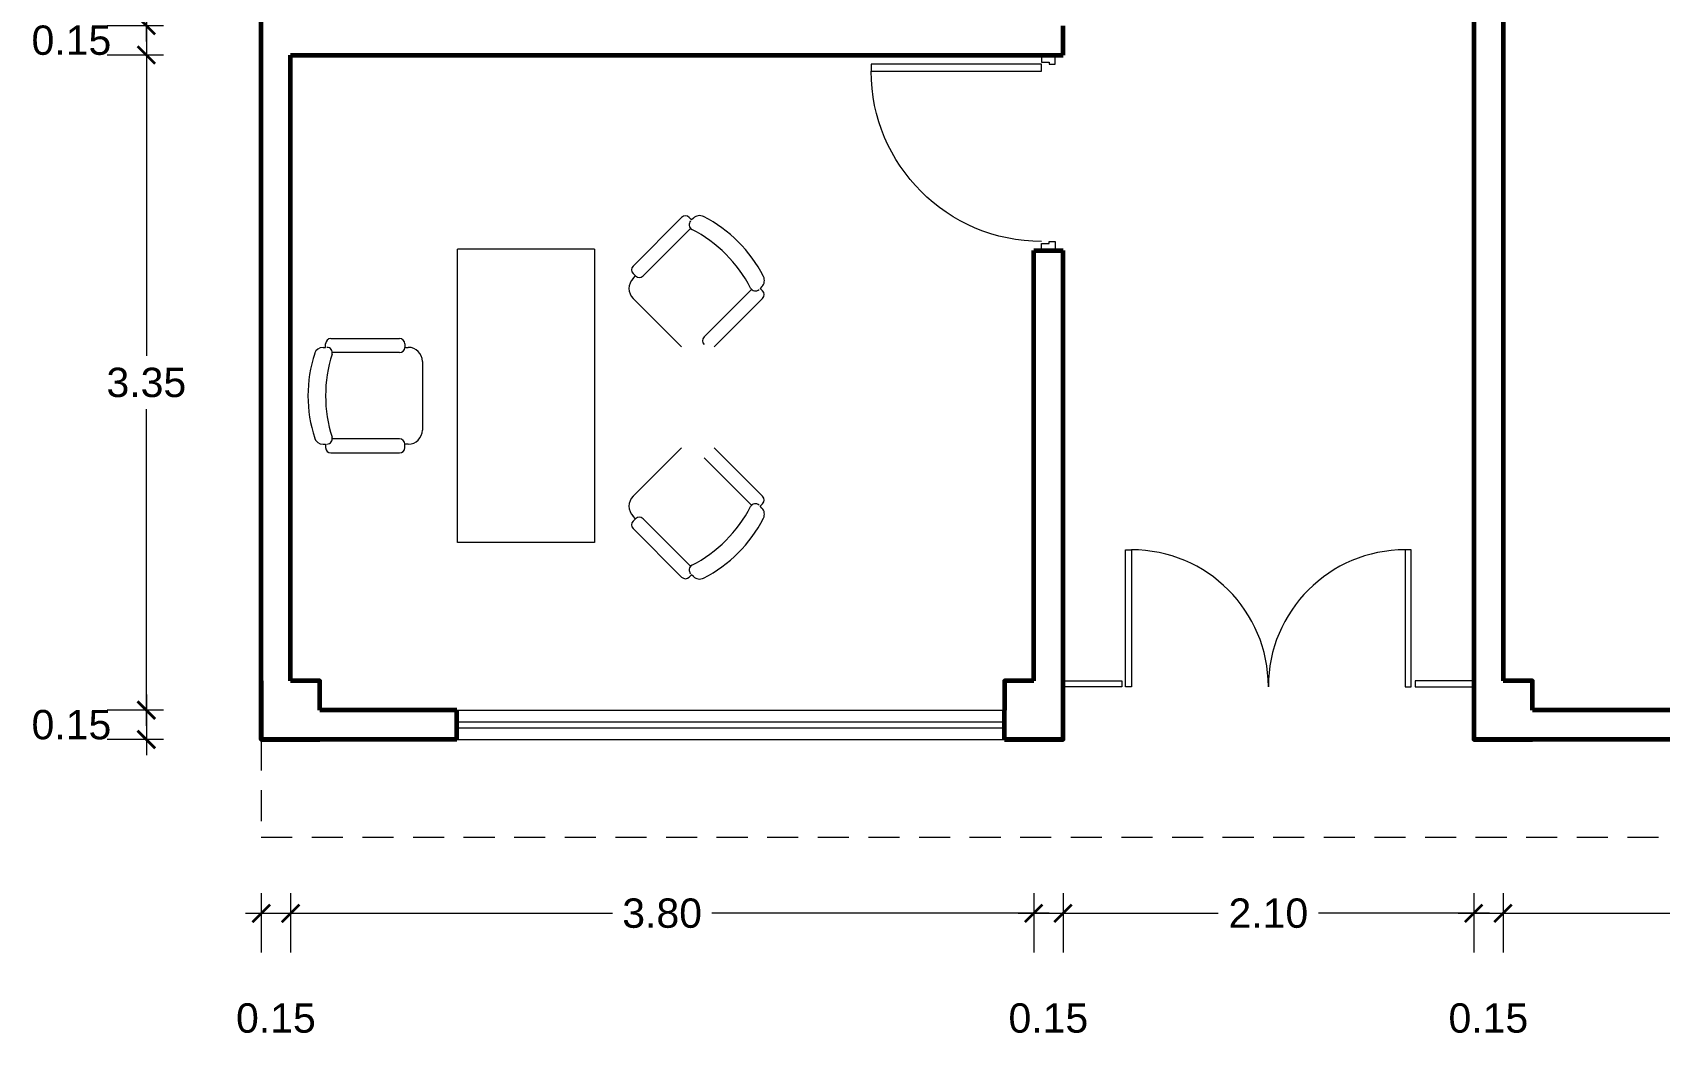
# Model space of a CAD drawing. Header units: millimetres. Extents: x 200.3 to 216.6, y 212.7 to 240.3.
# Drawn here: x 200.32 to 208.64, y 212.68 to 217.82 of the extents above; entities that cross this region are included whole.
import ezdxf

# ---------------------------------------------------------------- set-up
doc = ezdxf.new("R2010")
doc.units = ezdxf.units.MM
doc.header["$LTSCALE"] = 0.05
doc.linetypes.add('HIDDEN2', pattern=[4.7625, 3.175, -1.5875])
for name, color, linetype, lineweight in [('doors', 42, 'Continuous', 20), ('stairs', 52, 'Continuous', 20), ('walls', 1, 'Continuous', 60)]:
    doc.layers.add(name, color=color, linetype=linetype, lineweight=lineweight)
doc.layers.add('texts', color=3, linetype='Continuous')
doc.styles.add('Cota 1 en 50', font='arial.ttf', dxfattribs={"height": 0.15})
doc.dimstyles.new('Cota 1 en 50', dxfattribs={"dimtxt": 0.15, "dimasz": 0.09, "dimexe": 0.2, "dimexo": 0.5, "dimgap": 0.06, "dimtad": 0, "dimtih": 1, "dimtoh": 1, "dimzin": 1, "dimdsep": 46, "dimtxsty": 'Cota 1 en 50', "dimblk": 'ARCHTICK', "dimcen": 2.5, "dimdle": 0.08, "dimclrd": 254, "dimclre": 254, "dimclrt": 3, "dimaunit": 1, "dimazin": 0, "dimtfac": 1, "dimtmove": 2, "dimatfit": 2, "dimldrblk": 'DOTSMALL', "dimfxl": 0, "dimtolj": 1, "dimlwd": 20, "dimlwe": 20, "dimarcsym": 0})

# ---------------------------------------------------------------- blocks, each defined once
blk = doc.blocks.new('P-1.00')
at = {"layer": 'doors'}
blk.add_lwpolyline([(270.4181, 163.1378), (270.4181, 164.0088), (270.4531, 164.0088), (270.4531, 163.1378)], close=True, dxfattribs=at)
for points in [[(270.3711, 163.1378), (270.4081, 163.1378), (270.4081, 163.0978), (270.4181, 163.0978), (270.4181, 163.0678), (270.3711, 163.0678)], [(271.3711, 163.1378), (271.3341, 163.1378), (271.3341, 163.0978), (271.3241, 163.0978), (271.3241, 163.0678), (271.3711, 163.0678)]]:
    blk.add_lwpolyline(points, dxfattribs=at)
blk.add_arc((270.4531, 163.1378), 0.871, 0, 90, dxfattribs=at)
blk = doc.blocks.new('_ArchTick')
at = {"color": 0, "linetype": 'ByBlock', "const_width": 0.15}
blk.add_lwpolyline([(-0.5, -0.5), (0.5, 0.5)], dxfattribs=at)
blk = doc.blocks.new('*D12')
at = {"layer": 'Defpoints', "color": 0}
for p in [(201.4881, 213.9167), (201.6381, 213.9167), (201.6381, 213.3142)]:
    blk.add_point(p, dxfattribs=at)
at = {"layer": 'texts', "color": 254, "lineweight": 20}
for p, q in [((201.4881, 213.4167), (201.4881, 213.1142)), ((201.6381, 213.4167), (201.6381, 213.1142)), ((201.4081, 213.3142), (201.7181, 213.3142))]:
    blk.add_line(p, q, dxfattribs=at)
at = {"layer": 'texts', "color": 254, "lineweight": 20, "xscale": 0.09, "yscale": 0.09, "zscale": 0.09, "rotation": 180}
blk.add_blockref('_ArchTick', (201.4881, 213.3142), dxfattribs=at)
at = {"layer": 'texts', "color": 254, "lineweight": 20, "xscale": 0.09, "yscale": 0.09, "zscale": 0.09}
blk.add_blockref('_ArchTick', (201.6381, 213.3142), dxfattribs=at)
at = {"layer": 'texts', "color": 3, "insert": (201.5631, 212.7779), "char_height": 0.15, "attachment_point": 5, "style": 'Cota 1 en 50'}
blk.add_mtext('\\A1;0.15', dxfattribs=at)
blk = doc.blocks.new('_DotSmall')
at = {"layer": 'stairs', "color": 0, "const_width": 0.5}
blk.add_lwpolyline([(-0.0625, 0, 1), (0.0625, 0, 1)], format="xyb", close=True, dxfattribs=at)
blk = doc.blocks.new('*D13')
at = {"layer": 'Defpoints', "color": 0}
for p in [(201.6381, 213.9167), (205.4381, 213.9167), (205.4381, 213.3142)]:
    blk.add_point(p, dxfattribs=at)
at = {"layer": 'texts', "color": 254, "lineweight": 20}
for p, q in [((201.6381, 213.4167), (201.6381, 213.1142)), ((205.4381, 213.4167), (205.4381, 213.1142)), ((201.5581, 213.3142), (203.2836, 213.3142)), ((205.5181, 213.3142), (203.7926, 213.3142))]:
    blk.add_line(p, q, dxfattribs=at)
at = {"layer": 'texts', "color": 254, "lineweight": 20, "xscale": 0.09, "yscale": 0.09, "zscale": 0.09, "rotation": 180}
blk.add_blockref('_ArchTick', (201.6381, 213.3142), dxfattribs=at)
at = {"layer": 'texts', "color": 254, "lineweight": 20, "xscale": 0.09, "yscale": 0.09, "zscale": 0.09}
blk.add_blockref('_ArchTick', (205.4381, 213.3142), dxfattribs=at)
at = {"layer": 'texts', "color": 3, "insert": (203.5381, 213.3142), "char_height": 0.15, "attachment_point": 5, "style": 'Cota 1 en 50'}
blk.add_mtext('\\A1;3.80', dxfattribs=at)
blk = doc.blocks.new('*D14')
at = {"layer": 'Defpoints', "color": 0}
for p in [(205.4381, 213.9167), (205.5881, 213.9167), (205.5881, 213.3142)]:
    blk.add_point(p, dxfattribs=at)
at = {"layer": 'texts', "color": 254, "lineweight": 20}
for p, q in [((205.4381, 213.4167), (205.4381, 213.1142)), ((205.5881, 213.4167), (205.5881, 213.1142)), ((205.3581, 213.3142), (205.6681, 213.3142))]:
    blk.add_line(p, q, dxfattribs=at)
at = {"layer": 'texts', "color": 254, "lineweight": 20, "xscale": 0.09, "yscale": 0.09, "zscale": 0.09, "rotation": 180}
blk.add_blockref('_ArchTick', (205.4381, 213.3142), dxfattribs=at)
at = {"layer": 'texts', "color": 254, "lineweight": 20, "xscale": 0.09, "yscale": 0.09, "zscale": 0.09}
blk.add_blockref('_ArchTick', (205.5881, 213.3142), dxfattribs=at)
at = {"layer": 'texts', "color": 3, "insert": (205.5131, 212.7779), "char_height": 0.15, "attachment_point": 5, "style": 'Cota 1 en 50'}
blk.add_mtext('\\A1;0.15', dxfattribs=at)
blk = doc.blocks.new('*D15')
at = {"layer": 'Defpoints', "color": 0}
for p in [(205.5881, 213.9167), (207.6881, 213.9167), (207.6881, 213.3142)]:
    blk.add_point(p, dxfattribs=at)
at = {"layer": 'texts', "color": 254, "lineweight": 20}
for p, q in [((205.5881, 213.4167), (205.5881, 213.1142)), ((207.6881, 213.4167), (207.6881, 213.1142)), ((205.5081, 213.3142), (206.3822, 213.3142)), ((207.7681, 213.3142), (206.8939, 213.3142))]:
    blk.add_line(p, q, dxfattribs=at)
at = {"layer": 'texts', "color": 254, "lineweight": 20, "xscale": 0.09, "yscale": 0.09, "zscale": 0.09, "rotation": 180}
blk.add_blockref('_ArchTick', (205.5881, 213.3142), dxfattribs=at)
at = {"layer": 'texts', "color": 254, "lineweight": 20, "xscale": 0.09, "yscale": 0.09, "zscale": 0.09}
blk.add_blockref('_ArchTick', (207.6881, 213.3142), dxfattribs=at)
at = {"layer": 'texts', "color": 3, "insert": (206.6381, 213.3142), "char_height": 0.15, "attachment_point": 5, "style": 'Cota 1 en 50'}
blk.add_mtext('\\A1;2.10', dxfattribs=at)
blk = doc.blocks.new('*D16')
at = {"layer": 'Defpoints', "color": 0}
for p in [(207.6881, 213.9167), (207.8381, 213.9167), (207.8381, 213.3142)]:
    blk.add_point(p, dxfattribs=at)
at = {"layer": 'texts', "color": 254, "lineweight": 20}
for p, q in [((207.6881, 213.4167), (207.6881, 213.1142)), ((207.8381, 213.4167), (207.8381, 213.1142)), ((207.6081, 213.3142), (207.9181, 213.3142))]:
    blk.add_line(p, q, dxfattribs=at)
at = {"layer": 'texts', "color": 254, "lineweight": 20, "xscale": 0.09, "yscale": 0.09, "zscale": 0.09, "rotation": 180}
blk.add_blockref('_ArchTick', (207.6881, 213.3142), dxfattribs=at)
at = {"layer": 'texts', "color": 254, "lineweight": 20, "xscale": 0.09, "yscale": 0.09, "zscale": 0.09}
blk.add_blockref('_ArchTick', (207.8381, 213.3142), dxfattribs=at)
at = {"layer": 'texts', "color": 3, "insert": (207.7631, 212.7779), "char_height": 0.15, "attachment_point": 5, "style": 'Cota 1 en 50'}
blk.add_mtext('\\A1;0.15', dxfattribs=at)
blk = doc.blocks.new('*D17')
at = {"layer": 'Defpoints', "color": 0}
for p in [(207.8381, 213.9167), (215.1381, 213.9167), (215.1381, 213.3142)]:
    blk.add_point(p, dxfattribs=at)
at = {"layer": 'texts', "color": 254, "lineweight": 20}
for p, q in [((207.8381, 213.4167), (207.8381, 213.1142)), ((215.1381, 213.4167), (215.1381, 213.1142)), ((207.7581, 213.3142), (211.2341, 213.3142)), ((215.2181, 213.3142), (211.742, 213.3142))]:
    blk.add_line(p, q, dxfattribs=at)
at = {"layer": 'texts', "color": 254, "lineweight": 20, "xscale": 0.09, "yscale": 0.09, "zscale": 0.09, "rotation": 180}
blk.add_blockref('_ArchTick', (207.8381, 213.3142), dxfattribs=at)
at = {"layer": 'texts', "color": 254, "lineweight": 20, "xscale": 0.09, "yscale": 0.09, "zscale": 0.09}
blk.add_blockref('_ArchTick', (215.1381, 213.3142), dxfattribs=at)
at = {"layer": 'texts', "color": 3, "insert": (211.4881, 213.3142), "char_height": 0.15, "attachment_point": 5, "style": 'Cota 1 en 50'}
blk.add_mtext('\\A1;7.30', dxfattribs=at)
blk = doc.blocks.new('*D30')
at = {"layer": 'Defpoints', "color": 0}
for p in [(201.4881, 219.0531), (200.9006, 217.8531), (201.4881, 217.8531)]:
    blk.add_point(p, dxfattribs=at)
at = {"layer": 'texts', "color": 254, "lineweight": 20}
for p, q in [((200.9881, 219.0531), (200.7006, 219.0531)), ((200.9006, 219.1331), (200.9006, 218.5897)), ((200.9006, 217.7731), (200.9006, 218.3165)), ((200.9881, 217.8531), (200.7006, 217.8531))]:
    blk.add_line(p, q, dxfattribs=at)
at = {"layer": 'texts', "color": 254, "lineweight": 20, "xscale": 0.09, "yscale": 0.09, "zscale": 0.09}
for p, rotation in [((200.9006, 219.0531), 90), ((200.9006, 217.8531), 270)]:
    blk.add_blockref('_ArchTick', p, dxfattribs=dict(at, rotation=rotation))
at = {"layer": 'texts', "color": 3, "insert": (200.9006, 218.4531), "char_height": 0.15, "attachment_point": 5, "style": 'Cota 1 en 50'}
blk.add_mtext('\\A1;1.20', dxfattribs=at)
blk = doc.blocks.new('*D31')
at = {"layer": 'Defpoints', "color": 0}
for p in [(201.4881, 217.8531), (200.9006, 217.7031), (201.4881, 217.7031)]:
    blk.add_point(p, dxfattribs=at)
at = {"layer": 'texts', "color": 254, "lineweight": 20}
for p, q in [((200.9006, 217.9331), (200.9006, 217.6231)), ((200.9881, 217.8531), (200.7006, 217.8531)), ((200.9881, 217.7031), (200.7006, 217.7031))]:
    blk.add_line(p, q, dxfattribs=at)
at = {"layer": 'texts', "color": 254, "lineweight": 20, "xscale": 0.09, "yscale": 0.09, "zscale": 0.09}
for p, rotation in [((200.9006, 217.8531), 90), ((200.9006, 217.7031), 270)]:
    blk.add_blockref('_ArchTick', p, dxfattribs=dict(at, rotation=rotation))
at = {"layer": 'texts', "color": 3, "insert": (200.5174, 217.7781), "char_height": 0.15, "attachment_point": 5, "style": 'Cota 1 en 50'}
blk.add_mtext('\\A1;0.15', dxfattribs=at)
blk = doc.blocks.new('*D32')
at = {"layer": 'Defpoints', "color": 0}
for p in [(201.4881, 217.7031), (200.9006, 214.3531), (201.4881, 214.3531)]:
    blk.add_point(p, dxfattribs=at)
at = {"layer": 'texts', "color": 254, "lineweight": 20}
for p, q in [((200.9006, 217.7831), (200.9006, 216.1648)), ((200.9881, 217.7031), (200.7006, 217.7031)), ((200.9006, 214.2731), (200.9006, 215.8915)), ((200.9881, 214.3531), (200.7006, 214.3531))]:
    blk.add_line(p, q, dxfattribs=at)
at = {"layer": 'texts', "color": 254, "lineweight": 20, "xscale": 0.09, "yscale": 0.09, "zscale": 0.09}
for p, rotation in [((200.9006, 217.7031), 90), ((200.9006, 214.3531), 270)]:
    blk.add_blockref('_ArchTick', p, dxfattribs=dict(at, rotation=rotation))
at = {"layer": 'texts', "color": 3, "insert": (200.9006, 216.0281), "char_height": 0.15, "attachment_point": 5, "style": 'Cota 1 en 50'}
blk.add_mtext('\\A1;3.35', dxfattribs=at)
blk = doc.blocks.new('*D33')
at = {"layer": 'Defpoints', "color": 0}
for p in [(201.4881, 214.3531), (200.9006, 214.2031), (201.4881, 214.2031)]:
    blk.add_point(p, dxfattribs=at)
at = {"layer": 'texts', "color": 254, "lineweight": 20}
for p, q in [((200.9006, 214.4331), (200.9006, 214.1231)), ((200.9881, 214.3531), (200.7006, 214.3531)), ((200.9881, 214.2031), (200.7006, 214.2031))]:
    blk.add_line(p, q, dxfattribs=at)
at = {"layer": 'texts', "color": 254, "lineweight": 20, "xscale": 0.09, "yscale": 0.09, "zscale": 0.09}
for p, rotation in [((200.9006, 214.3531), 90), ((200.9006, 214.2031), 270)]:
    blk.add_blockref('_ArchTick', p, dxfattribs=dict(at, rotation=rotation))
at = {"layer": 'texts', "color": 3, "insert": (200.5174, 214.2781), "char_height": 0.15, "attachment_point": 5, "style": 'Cota 1 en 50'}
blk.add_mtext('\\A1;0.15', dxfattribs=at)

msp = doc.modelspace()

# ---------------------------------------------------------------- linework, layer by layer
at = {"layer": 'doors'}
for p, q in [((203.6379, 216.8723), (203.3897, 216.6242)), ((203.4406, 216.5732), (203.6838, 216.8164)), ((203.6888, 216.8596), (203.6761, 216.8723)), ((203.698, 216.8689), (203.6888, 216.8596)), ((203.1922, 216.7105), (202.4922, 216.7105)), ((202.4922, 215.2105), (202.4922, 216.7105)), ((203.1922, 216.7105), (203.1922, 215.2105)), ((205.4781, 216.7031), (205.5481, 216.7031)), ((203.3897, 216.586), (203.4024, 216.5732)), ((203.3897, 216.5605), (203.4024, 216.5732)), ((203.7524, 216.2614), (203.9956, 216.5046)), ((204.0481, 216.5188), (204.0388, 216.5096)), ((204.0388, 216.5096), (204.0516, 216.4969)), ((203.6379, 216.2105), (203.3897, 216.4587)), ((204.0516, 216.4587), (203.8034, 216.2105)), ((201.8172, 216.2084), (201.8172, 216.2264)), ((201.8442, 216.2534), (202.1952, 216.2534)), ((202.2222, 216.2264), (202.2222, 216.2084)), ((201.8041, 216.2084), (201.8172, 216.2084)), ((202.1952, 216.1814), (201.8513, 216.1814)), ((202.2222, 216.2084), (202.2402, 216.2084)), ((202.3122, 216.1364), (202.3122, 215.7854)), ((202.1952, 215.7404), (201.8513, 215.7404)), ((201.8041, 215.7134), (201.8172, 215.7134)), ((201.8172, 215.7134), (201.8172, 215.6954)), ((201.8442, 215.6684), (202.1952, 215.6684)), ((202.2222, 215.6954), (202.2222, 215.7134)), ((202.2402, 215.7134), (202.2222, 215.7134)), ((203.3897, 215.4468), (203.6379, 215.695)), ((203.7524, 215.6441), (203.9956, 215.4009)), ((204.0516, 215.4468), (203.8034, 215.695)), ((204.0388, 215.3959), (204.0516, 215.4086)), ((204.0481, 215.3867), (204.0388, 215.3959)), ((203.4024, 215.3323), (203.3897, 215.345)), ((203.3897, 215.3195), (203.4024, 215.3323)), ((203.4406, 215.3323), (203.6838, 215.0891)), ((203.6379, 215.0332), (203.3897, 215.2814)), ((203.1922, 215.2105), (202.4922, 215.2105)), ((203.6888, 215.0459), (203.6761, 215.0332)), ((203.698, 215.0366), (203.6888, 215.0459))]:
    msp.add_line(p, q, dxfattribs=at)
for points in [[(205.9081, 214.4731), (205.9081, 215.1731), (205.9381, 215.1731), (205.9381, 214.4731)], [(207.3681, 214.4731), (207.3681, 215.1731), (207.3381, 215.1731), (207.3381, 214.4731)]]:
    msp.add_lwpolyline(points, close=True, dxfattribs=at)
for points in [[(205.5881, 214.5031), (205.8881, 214.5031), (205.8881, 214.4731), (205.5881, 214.4731)], [(207.6881, 214.5031), (207.3881, 214.5031), (207.3881, 214.4731), (207.6881, 214.4731)]]:
    msp.add_lwpolyline(points, dxfattribs=at)
for centre, radius, start, end in [((203.657, 216.8533), 0.027, 45, 135), ((203.7029, 216.8355), 0.027, 135, 242.57795), ((203.3666, 216.1874), 0.7031, 27.42205, 62.57795), ((203.7299, 216.837), 0.045, 62.92021, 135), ((203.4303, 216.2511), 0.7031, 27.07979, 62.92021), ((203.4406, 216.5096), 0.072, 135, 225), ((203.4088, 216.6051), 0.027, 135, 225), ((203.4215, 216.5923), 0.027, 225, 315), ((204.0162, 216.5507), 0.045, 315, 27.07979), ((204.0147, 216.5237), 0.027, 207.42205, 315), ((204.0325, 216.4778), 0.027, 315, 45), ((201.8442, 216.2264), 0.027, 90, 180), ((202.1952, 216.2264), 0.027, 0, 90), ((203.7715, 216.2423), 0.027, 135, 225), ((202.4303, 215.9609), 0.7031, 162.07979, 197.92021), ((201.8041, 216.1634), 0.045, 90, 162.07979), ((202.5203, 215.9609), 0.7031, 162.42205, 197.57795), ((201.8243, 216.1814), 0.027, 342.42205, 90), ((202.1952, 216.2084), 0.027, 270, 0), ((202.2402, 216.1364), 0.072, 360, 90), ((201.8041, 215.7584), 0.045, 197.92021, 270), ((201.8243, 215.7404), 0.027, 270, 17.57795), ((202.1952, 215.7134), 0.027, 0, 90), ((202.2402, 215.7854), 0.072, 270, 0), ((201.8442, 215.6954), 0.027, 180, 270), ((202.1952, 215.6954), 0.027, 270, 0), ((203.4406, 215.3959), 0.072, 135, 225), ((203.3666, 215.7181), 0.7031, 297.42205, 332.57795), ((204.0147, 215.3818), 0.027, 45, 152.57795), ((204.0325, 215.4277), 0.027, 315, 45), ((203.4088, 215.3005), 0.027, 135, 225), ((203.4215, 215.3132), 0.027, 45, 135), ((203.4303, 215.6544), 0.7031, 297.07979, 332.92021), ((204.0162, 215.3548), 0.045, 332.92021, 45), ((205.9381, 214.4731), 0.7, 0, 90), ((207.3381, 214.4731), 0.7, 90, 180), ((203.7029, 215.07), 0.027, 117.42205, 225), ((203.657, 215.0523), 0.027, 225, 315), ((203.7299, 215.0685), 0.045, 225, 297.07979)]:
    msp.add_arc(centre, radius, start, end, dxfattribs=at)
at = {"layer": 'stairs'}
for p, q in [((202.4881, 214.3531), (205.2881, 214.3531)), ((202.4881, 214.2931), (205.2881, 214.2931)), ((202.4881, 214.2631), (205.2881, 214.2631)), ((202.4881, 214.2031), (205.2881, 214.2031))]:
    msp.add_line(p, q, dxfattribs=at)
at = {"layer": 'stairs', "linetype": 'HIDDEN2'}
msp.add_lwpolyline([(201.4881, 214.2031), (201.4881, 213.7031), (215.2881, 213.7031), (215.2881, 214.2031)], dxfattribs=at)
at = {"layer": 'walls'}
for p, q in [((207.6881, 222.2531), (207.6881, 214.2031)), ((201.4881, 214.2031), (201.4881, 219.2031)), ((207.8381, 218.9031), (207.8381, 214.5031)), ((205.5881, 217.7031), (205.5881, 217.8531)), ((201.6381, 217.7031), (205.5881, 217.7031)), ((201.6381, 214.5031), (201.6381, 217.7031)), ((205.4381, 214.5031), (205.4381, 216.7031)), ((205.4381, 216.7031), (205.5881, 216.7031)), ((205.5881, 214.2031), (205.5881, 216.7031)), ((202.4881, 214.2031), (202.4881, 214.3531)), ((205.2881, 214.2031), (205.2881, 214.3531)), ((201.7881, 214.2031), (201.4881, 214.2031))]:
    msp.add_line(p, q, dxfattribs=at)
for points in [[(201.4881, 214.5031), (201.4881, 214.2031), (201.7881, 214.2031)], [(201.7881, 214.3531), (201.7881, 214.5031), (201.6381, 214.5031)], [(205.4381, 214.5031), (205.2881, 214.5031), (205.2881, 214.3531)], [(205.2881, 214.2031), (205.5881, 214.2031), (205.5881, 214.5031)], [(207.6881, 214.5031), (207.6881, 214.2031), (207.9881, 214.2031)], [(207.9881, 214.3531), (207.9881, 214.5031), (207.8381, 214.5031)], [(202.4881, 214.3531), (201.7881, 214.3531)], [(205.2881, 214.3531), (205.2881, 214.3531)], [(210.3381, 214.3531), (207.9881, 214.3531)], [(202.4881, 214.2031), (201.7881, 214.2031)], [(205.5881, 214.2031), (205.2881, 214.2031)], [(210.3381, 214.2031), (207.6881, 214.2031)]]:
    msp.add_lwpolyline(points, dxfattribs=at)

# ---------------------------------------------------------------- block references
at = {"layer": 'doors', "xscale": -1, "rotation": 90}
msp.add_blockref('P-1.00', (368.6159, 488.0742), dxfattribs=at)

# ---------------------------------------------------------------- dimensions: what is measured, and where the dimension line sits
at = {"layer": 'texts'}
for base, p1, p2, angle, picture, middle in [((200.9006, 217.8531), (201.4881, 219.0531), (201.4881, 217.8531), 90, '*D30', (200.9006, 218.4531)), ((200.9006, 217.7031), (201.4881, 217.8531), (201.4881, 217.7031), 90, '*D31', (200.5174, 217.7781)), ((200.9006, 214.3531), (201.4881, 217.7031), (201.4881, 214.3531), 90, '*D32', (200.9006, 216.0281)), ((200.9006, 214.2031), (201.4881, 214.3531), (201.4881, 214.2031), 90, '*D33', (200.5174, 214.2781)), ((205.4381, 213.3142), (201.6381, 213.9167), (205.4381, 213.9167), 180, '*D13', (203.5381, 213.3142)), ((205.5881, 213.3142), (205.4381, 213.9167), (205.5881, 213.9167), 180, '*D14', (205.5131, 212.7779)), ((207.6881, 213.3142), (205.5881, 213.9167), (207.6881, 213.9167), 180, '*D15', (206.6381, 213.3142)), ((207.8381, 213.3142), (207.6881, 213.9167), (207.8381, 213.9167), 180, '*D16', (207.7631, 212.7779)), ((215.1381, 213.3142), (207.8381, 213.9167), (215.1381, 213.9167), 180, '*D17', (211.4881, 213.3142))]:
    dim = msp.add_linear_dim(base=base, p1=p1, p2=p2, angle=angle, dimstyle='Cota 1 en 50', dxfattribs=at)
    dim.commit()
    dim.dimension.update_dxf_attribs({"geometry": picture, "text_midpoint": middle})
dim = msp.add_aligned_dim(p1=(201.4881, 213.9167), p2=(201.6381, 213.9167), distance=-0.6024, dimstyle='Cota 1 en 50', dxfattribs=at)
dim.commit()
dim.dimension.update_dxf_attribs({"geometry": '*D12', "text_midpoint": (201.5631, 212.7779)})

doc.saveas('drawing.dxf')
